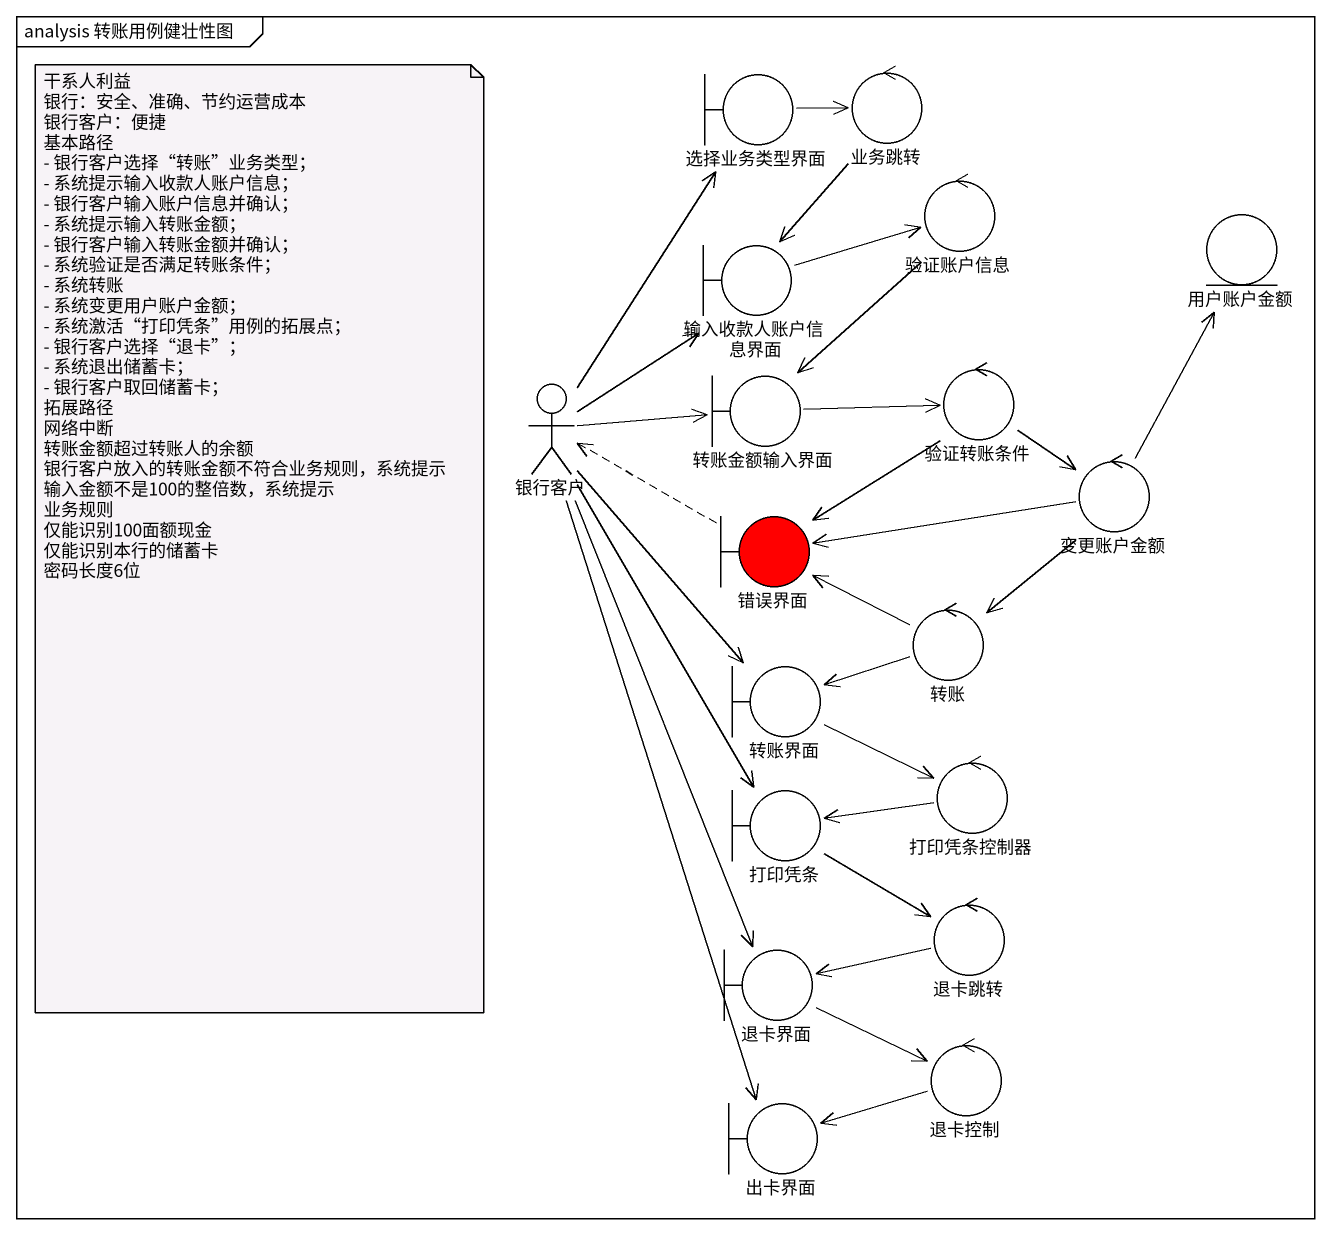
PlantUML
@startuml
mainframe analysis 转账用例健壮性图
boundary 选择业务类型界面
control 业务跳转
control 验证账户信息
entity 用户账户金额
boundary 输入收款人账户信息界面
actor 银行客户
boundary 转账金额输入界面
control 验证转账条件
boundary 错误界面 #FF0000
control 变更账户金额
boundary 转账界面
control 转账
boundary 打印凭条
control 打印凭条控制器
boundary 退卡界面
control 退卡跳转
boundary 出卡界面
control 退卡控制
选择业务类型界面 -right-> 业务跳转
业务跳转 --> 输入收款人账户信息界面
验证账户信息 --> 转账金额输入界面
输入收款人账户信息界面 -right-> 验证账户信息
银行客户 -up-> 选择业务类型界面
银行客户 -up-> 输入收款人账户信息界面
银行客户 -right-> 转账金额输入界面
银行客户 --> 转账界面
银行客户 --> 打印凭条
银行客户 --> 退卡界面
银行客户 --> 出卡界面
转账金额输入界面 -right-> 验证转账条件
验证转账条件 --> 错误界面
验证转账条件 --> 变更账户金额
错误界面 .left.> 银行客户
变更账户金额 -up-> 用户账户金额
变更账户金额 -left-> 错误界面
变更账户金额 --> 转账
转账界面 <-right- 转账
转账界面 -right-> 打印凭条控制器
转账 -left-> 错误界面
打印凭条 <-right- 打印凭条控制器
打印凭条 --> 退卡跳转
退卡界面 -right-> 退卡控制
退卡跳转 -left-> 退卡界面
退卡控制 -left-> 出卡界面
note as N1
  干系人利益
  银行：安全、准确、节约运营成本
  银行客户：便捷
  基本路径
  - 银行客户选择“转账”业务类型；
  - 系统提示输入收款人账户信息；
  - 银行客户输入账户信息并确认；
  - 系统提示输入转账金额；
  - 银行客户输入转账金额并确认；
  - 系统验证是否满足转账条件；
  - 系统转账
  - 系统变更用户账户金额；
  - 系统激活“打印凭条”用例的拓展点；
  - 银行客户选择“退卡”；
  - 系统退出储蓄卡；
  - 银行客户取回储蓄卡；
  拓展路径
  网络中断
  转账金额超过转账人的余额
  银行客户放入的转账金额不符合业务规则，系统提示
  输入金额不是100的整倍数，系统提示
  业务规则
  仅能识别100面额现金
  仅能识别本行的储蓄卡
  密码长度6位
end note
@enduml
